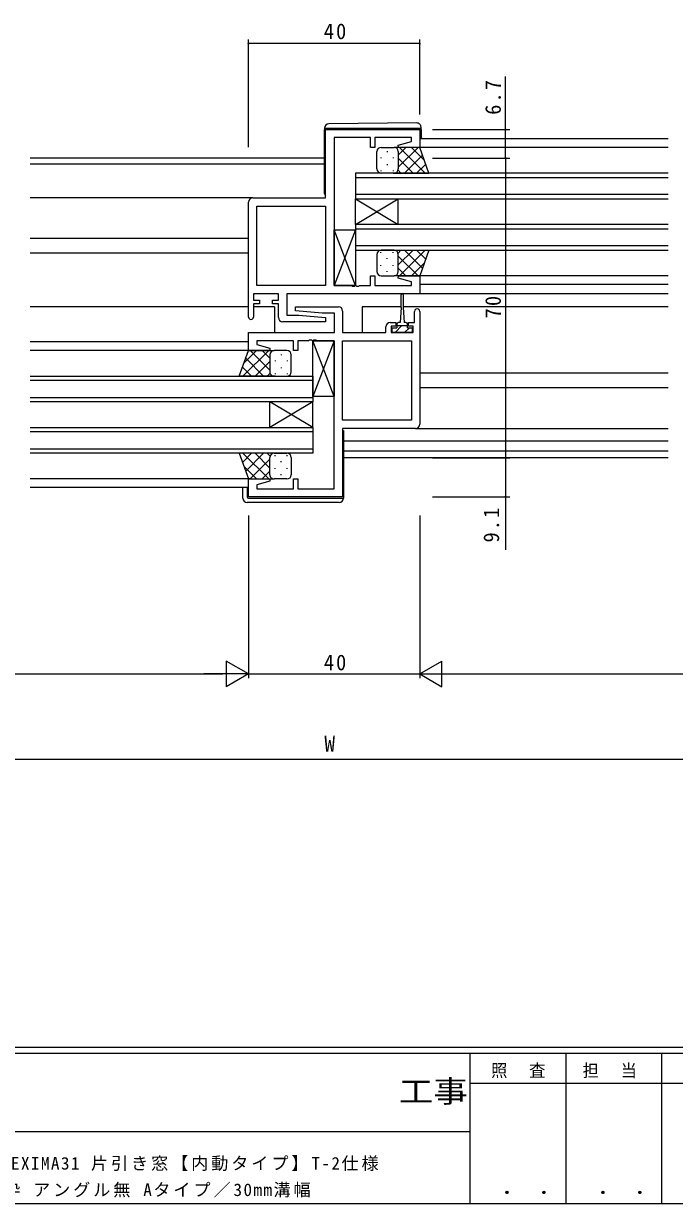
# Model space of a CAD drawing. Units: millimetres on the paper. Extents: x -420 to 373, y -297 to 267.
# Drawn here: x -6.7 to 145.3, y -297 to -21.7 of the extents above; entities that cross this region are included whole.
import ezdxf
from ezdxf.enums import TextEntityAlignment as Align

# ---------------------------------------------------------------- set-up
doc = ezdxf.new("R2010")
doc.units = ezdxf.units.MM
for name, color, linetype, lineweight in [('0-1_YKK_ZWAK', 7, 'Continuous', 9), ('0-3_YKK_12', 2, 'Continuous', 9), ('0-4_YKK_D', 6, 'Continuous', 9), ('0-6_YKK_13', 4, 'Continuous', 9), ('0-7_YKK_11', 7, 'Continuous', 9)]:
    doc.layers.add(name, color=color, linetype=linetype, lineweight=lineweight)
doc.layers.add('0-2_USER1', color=3, linetype='Continuous')
doc.styles.add('ＭＳ ゴシック', font='')
doc.styles.get('ＭＳ ゴシック').set_extended_font_data('MS Gothic')

msp = doc.modelspace()

# ---------------------------------------------------------------- linework, layer by layer
at = {"layer": '0-1_YKK_ZWAK'}
for p, q in [((352.3, -260.6), (-417.7, -260.6)), ((314.5, -262), (-417.7, -262)), ((97.5, -262), (97.5, -297)), ((119.9, -262), (119.9, -297)), ((142.3, -262), (142.3, -297)), ((165.684, -268.999), (97.5, -268.999)), ((-31.3, -280.199), (97.5, -280.199)), ((-417.7, -297), (314.5, -297))]:
    msp.add_line(p, q, dxfattribs=at)
at = {"layer": '0-3_YKK_12'}
for p, q in [((143.825, -48.534), (85.825, -48.534)), ((143.825, -50.534), (85.825, -50.534)), ((63.625, -53.034), (-5.175, -53.034)), ((63.625, -54.434), (-5.175, -54.434)), ((70.826, -56.534), (70.826, -62.534)), ((143.825, -56.534), (70.826, -56.534)), ((70.826, -57.534), (143.825, -57.534)), ((46.825, -62.334), (-5.175, -62.334)), ((143.825, -61.534), (70.826, -61.534)), ((70.826, -62.534), (80.826, -68.534)), ((70.826, -68.534), (80.826, -62.534)), ((70.826, -68.534), (70.826, -62.534)), ((70.826, -62.534), (143.825, -62.534)), ((80.826, -68.534), (80.826, -62.534)), ((70.826, -68.534), (70.826, -74.534)), ((143.825, -68.534), (70.826, -68.534)), ((70.826, -69.534), (143.825, -69.534)), ((45.825, -71.834), (-5.175, -71.834)), ((143.825, -73.534), (70.826, -73.534)), ((45.825, -75.234), (-5.175, -75.234)), ((70.826, -74.534), (143.825, -74.534)), ((143.825, -80.533), (85.445, -80.536)), ((143.825, -82.534), (85.825, -82.533)), ((143.825, -84.734), (55.047, -84.734)), ((45.825, -87.734), (-5.175, -87.734)), ((51.895, -87.734), (47.025, -87.734)), ((51.895, -87.734), (51.895, -93.627)), ((72.395, -87.734), (72.395, -93.627)), ((81.475, -87.734), (72.395, -87.734)), ((143.825, -87.734), (81.975, -87.734)), ((45.825, -95.934), (-5.175, -95.934)), ((46.07, -97.934), (-5.175, -97.934)), ((143.825, -103.234), (85.825, -103.234)), ((60.825, -104.934), (-5.175, -104.934)), ((143.825, -106.634), (85.825, -106.634)), ((-5.175, -108.934), (60.825, -108.934)), ((60.825, -109.934), (-5.175, -109.934)), ((50.824, -115.934), (50.824, -109.934)), ((60.825, -115.934), (50.824, -109.934)), ((60.825, -109.934), (50.824, -115.934)), ((60.825, -115.934), (60.825, -109.934)), ((60.825, -116.934), (-5.175, -116.934)), ((-5.175, -120.934), (60.825, -120.934)), ((143.825, -119.134), (68.025, -119.134)), ((60.825, -121.934), (-5.175, -121.934)), ((143.825, -121.404), (68.025, -121.404)), ((143.825, -123.034), (68.025, -123.034)), ((46.325, -127.934), (-5.175, -127.934)), ((45.825, -129.934), (-5.175, -129.934))]:
    msp.add_line(p, q, dxfattribs=at)
for points in [[(-5.175, -103.934), (60.825, -103.934), (60.825, -109.934)], [(-5.175, -115.934), (60.825, -115.934), (60.825, -121.934)]]:
    msp.add_lwpolyline(points, dxfattribs=at)
at = {"layer": '0-4_YKK_D'}
for p, q in [((45.825, -50.46), (45.825, -25.334)), ((85.825, -26.334), (45.825, -26.334)), ((85.825, -42.834), (85.825, -25.334)), ((88.825, -46.334), (106.825, -46.334)), ((88.825, -53.034), (106.825, -53.034)), ((105.825, -53.034), (105.825, -123.034)), ((88.825, -123.034), (106.825, -123.034)), ((88.825, -123.034), (106.825, -123.034)), ((88.825, -132.134), (106.825, -132.134)), ((45.825, -136.434), (45.825, -174.434)), ((45.825, -136.434), (45.825, -174.434)), ((85.825, -136.434), (85.825, -174.434)), ((85.825, -136.434), (85.825, -174.434)), ((45.825, -173.434), (40.629, -170.434)), ((40.629, -170.434), (40.629, -176.434)), ((85.825, -173.434), (91.021, -170.434)), ((91.021, -176.434), (91.021, -170.434)), ((-98.175, -173.434), (39.825, -173.434)), ((45.825, -173.434), (35.433, -173.434)), ((45.825, -173.434), (40.629, -176.434)), ((45.825, -173.434), (85.825, -173.434)), ((85.825, -173.434), (91.021, -176.434)), ((85.825, -173.434), (96.217, -173.434)), ((91.825, -173.434), (229.825, -173.434)), ((228.825, -193.434), (-97.175, -193.434))]:
    msp.add_line(p, q, dxfattribs=at)
for points in [[(105.825, -53.034), (105.825, -46.334), (105.825, -34.033)], [(105.825, -123.034), (105.825, -132.134), (105.825, -144.455)]]:
    msp.add_lwpolyline(points, dxfattribs=at)
for centre, start, end in [((45.825, -26.334), 0, 180), ((45.825, -26.334), 180, 0), ((85.825, -26.334), 0, 180), ((85.825, -26.334), 180, 0), ((105.825, -46.334), 90, 270), ((105.825, -46.334), 270, 90), ((105.825, -53.034), 90, 270), ((105.825, -53.034), 90, 270), ((105.825, -53.034), 270, 90), ((105.825, -53.034), 270, 90), ((105.825, -123.034), 90, 270), ((105.825, -123.034), 90, 270), ((105.825, -123.034), 270, 90), ((105.825, -123.034), 270, 90), ((105.825, -132.134), 90, 270), ((105.825, -132.134), 270, 90)]:
    msp.add_arc(centre, 0.106, start, end, dxfattribs=at)
at = {"layer": '0-6_YKK_13'}
for p, q in [((63.625, -46.025), (63.625, -46.034)), ((63.625, -46.034), (63.625, -46.334)), ((63.625, -46.034), (64.121, -46.034)), ((63.625, -61.334), (63.625, -46.334)), ((85.116, -44.847), (64.616, -45.025)), ((86.125, -46.334), (86.125, -46.034)), ((86.125, -46.334), (86.125, -48.534)), ((75.825, -55.534), (75.825, -51.534)), ((76.825, -50.534), (79.825, -50.534)), ((78.188, -51.454), (78.188, -51.654)), ((85.825, -50.534), (79.825, -50.534)), ((80.825, -52.326), (82.617, -50.534)), ((80.825, -55.155), (85.445, -50.534)), ((80.825, -51.534), (80.825, -55.134)), ((80.825, -51.934), (80.825, -55.534)), ((81.093, -50.534), (87.093, -56.534)), ((83.922, -50.534), (86.882, -53.495)), ((87.968, -56.534), (85.825, -50.534)), ((76.773, -52.869), (76.773, -53.069)), ((78.188, -54.484), (78.188, -54.684)), ((79.603, -52.869), (79.603, -53.069)), ((80.825, -53.094), (84.265, -56.534)), ((82.274, -56.534), (86.469, -52.339)), ((85.102, -56.534), (87.214, -54.423)), ((76.773, -55.899), (76.773, -56.099)), ((79.825, -56.534), (76.825, -56.534)), ((79.603, -55.899), (79.603, -56.099)), ((79.603, -56.534), (87.968, -56.534)), ((80.768, -55.866), (81.436, -56.534)), ((70.825, -69.804), (65.825, -82.804)), ((70.825, -82.804), (65.825, -69.804)), ((75.825, -75.536), (75.825, -79.536)), ((76.773, -75.171), (76.773, -74.971)), ((79.825, -74.536), (76.825, -74.536)), ((78.188, -76.586), (78.188, -76.386)), ((79.603, -74.536), (87.968, -74.536)), ((79.603, -75.171), (79.603, -74.971)), ((80.768, -75.204), (81.436, -74.536)), ((80.825, -77.976), (84.265, -74.536)), ((80.825, -79.136), (80.825, -75.536)), ((80.825, -75.916), (85.445, -80.536)), ((80.825, -79.536), (80.825, -75.936)), ((81.093, -80.536), (87.093, -74.536)), ((82.274, -74.536), (86.469, -78.732)), ((85.102, -74.536), (87.214, -76.648)), ((87.968, -74.536), (85.825, -80.536)), ((76.773, -78.201), (76.773, -78.001)), ((78.188, -79.616), (78.188, -79.416)), ((79.603, -78.201), (79.603, -78.001)), ((80.825, -78.744), (82.617, -80.536)), ((83.922, -80.536), (86.882, -77.575)), ((76.825, -80.536), (79.825, -80.536)), ((85.825, -80.536), (79.825, -80.536)), ((81.475, -87.934), (81.475, -84.984)), ((81.975, -84.984), (81.975, -87.934)), ((81.475, -87.934), (81.225, -91.434)), ((81.975, -87.934), (82.225, -91.434)), ((81.656, -92.134), (80.056, -93.734)), ((80.475, -91.834), (80.475, -92.634)), ((80.475, -92.134), (82.975, -92.134)), ((81.225, -91.434), (80.875, -91.434)), ((82.575, -91.434), (82.225, -91.434)), ((83.401, -92.634), (82.301, -93.734)), ((82.975, -92.634), (82.975, -91.834)), ((65.825, -95.664), (60.825, -108.664)), ((65.825, -108.664), (60.825, -95.664)), ((50.557, -97.934), (44.557, -103.934)), ((47.728, -97.934), (44.768, -100.895)), ((50.825, -102.555), (46.205, -97.934)), ((50.825, -99.726), (49.033, -97.934)), ((50.825, -98.934), (50.825, -102.534)), ((54.825, -97.934), (51.825, -97.934)), ((53.462, -98.854), (53.462, -99.054)), ((55.825, -102.934), (55.825, -98.934)), ((46.548, -103.934), (44.436, -101.823)), ((49.376, -103.934), (45.181, -99.739)), ((50.825, -100.494), (47.385, -103.934)), ((50.825, -99.334), (50.825, -102.934)), ((52.047, -100.269), (52.047, -100.469)), ((54.877, -100.269), (54.877, -100.469)), ((50.882, -103.266), (50.214, -103.934)), ((51.825, -103.934), (54.825, -103.934)), ((52.047, -103.299), (52.047, -103.499)), ((53.462, -101.884), (53.462, -102.084)), ((54.877, -103.299), (54.877, -103.499)), ((67.825, -116.634), (68.025, -116.634)), ((68.025, -116.634), (68.025, -132.134)), ((84.825, -116.134), (143.825, -116.134)), ((46.548, -121.936), (44.436, -124.048)), ((50.557, -127.936), (44.557, -121.936)), ((49.376, -121.936), (45.181, -126.132)), ((50.825, -123.315), (46.205, -127.936)), ((50.825, -125.376), (47.385, -121.936)), ((50.882, -122.604), (50.214, -121.936)), ((50.825, -126.536), (50.825, -122.936)), ((50.825, -126.936), (50.825, -123.336)), ((51.825, -121.936), (54.825, -121.936)), ((52.047, -122.571), (52.047, -122.371)), ((53.462, -123.986), (53.462, -123.786)), ((54.877, -122.571), (54.877, -122.371)), ((55.825, -122.936), (55.825, -126.936)), ((47.728, -127.936), (44.768, -124.975)), ((50.825, -126.144), (49.033, -127.936)), ((52.047, -125.601), (52.047, -125.401)), ((54.877, -125.601), (54.877, -125.401)), ((54.825, -127.936), (51.825, -127.936)), ((53.462, -127.016), (53.462, -126.816)), ((44.525, -132.434), (44.525, -129.934)), ((45.525, -129.934), (45.525, -132.134)), ((68.025, -132.134), (68.025, -132.434)), ((67.025, -133.434), (45.525, -133.434)), ((45.825, -132.434), (67.525, -132.434)), ((67.525, -132.434), (68.025, -132.434))]:
    msp.add_line(p, q, dxfattribs=at)
for points in [[(64.121, -46.034), (85.621, -46.034), (86.125, -46.034), (86.125, -45.846)], [(82.975, -92.634), (84.025, -92.634), (84.025, -93.734), (79.425, -93.734), (79.425, -92.634), (80.475, -92.634)], [(52.047, -103.934), (43.682, -103.934), (45.825, -97.934), (51.825, -97.934)], [(52.047, -121.936), (43.682, -121.936), (45.825, -127.936), (51.825, -127.936)]]:
    msp.add_lwpolyline(points, dxfattribs=at)
for points in [[(70.825, -82.804), (65.825, -82.804), (65.825, -69.804), (70.825, -69.804)], [(65.825, -108.664), (60.825, -108.664), (60.825, -95.664), (65.825, -95.664)]]:
    msp.add_lwpolyline(points, close=True, dxfattribs=at)
for centre, radius, start, end in [((64.625, -46.025), 1, 90.5, 180), ((85.125, -45.846), 1, 0, 90.5), ((76.825, -51.534), 1, 90, 180), ((79.825, -51.534), 1, 0, 90), ((79.825, -51.534), 1, 0, 90), ((76.825, -55.534), 1, 180, 270), ((79.825, -55.534), 1, 270, 0), ((79.825, -55.534), 1, 270, 0), ((64.125, -61.334), 0.5, 180, 233.13016), ((76.825, -75.536), 1, 90, 180), ((79.825, -75.536), 1, 0, 90), ((79.825, -75.536), 1, 0, 90), ((76.825, -79.536), 1, 180, 270), ((79.825, -79.536), 1, 270, 0), ((79.825, -79.536), 1, 270, 0), ((81.725, -84.984), 0.25, 0, 180), ((80.875, -91.834), 0.4, 90, 180), ((82.575, -91.834), 0.4, 0, 90), ((51.825, -98.934), 1, 89.99998, 179.99998), ((51.825, -98.934), 1, 89.99998, 179.99998), ((54.825, -98.934), 1, 359.99998, 89.99998), ((51.825, -102.934), 1, 179.99998, 269.99998), ((51.825, -102.934), 1, 179.99998, 269.99998), ((54.825, -102.934), 1, 269.99998, 359.99998), ((51.825, -122.936), 1, 89.99998, 179.99998), ((51.825, -122.936), 1, 89.99998, 179.99998), ((54.825, -122.936), 1, 359.99998, 89.99998), ((51.825, -126.936), 1, 179.99998, 269.99998), ((51.825, -126.936), 1, 179.99998, 269.99998), ((54.825, -126.936), 1, 269.99998, 359.99998), ((45.825, -132.134), 0.3, 180, 270), ((45.525, -132.434), 1, 180, 270), ((67.025, -132.434), 1, 270, 0)]:
    msp.add_arc(centre, radius, start, end, dxfattribs=at)
at = {"layer": '0-7_YKK_11'}
for p, q in [((45.825, -90.134), (45.825, -63.334)), ((63.825, -64.264), (63.825, -82.804)), ((85.825, -88.834), (85.825, -115.134)), ((83.895, -95.664), (83.895, -114.204))]:
    msp.add_line(p, q, dxfattribs=at)
for points in [[(46.825, -62.334), (63.825, -62.334), (63.825, -46.334), (85.825, -46.334), (85.825, -50.534), (80.865, -50.534), (80.796, -50.012), (83.895, -49.181), (83.895, -48.264), (75.325, -48.264), (75.325, -50.534), (74.325, -50.534), (74.325, -48.264), (65.825, -48.264)], [(65.825, -48.264), (65.825, -82.804), (69.867, -82.804), (70.05, -82.924), (70.6, -82.924), (70.783, -82.804), (70.867, -82.804), (71.05, -82.924), (71.6, -82.924), (71.783, -82.804), (74.325, -82.804), (74.325, -80.534), (75.325, -80.534), (75.325, -82.804), (83.895, -82.804), (83.895, -81.887), (80.796, -81.056), (80.865, -80.534), (85.825, -80.534), (85.825, -84.734), (54.755, -84.734), (54.755, -89.734), (57.632, -89.734), (63.845, -90.278), (63.803, -91.234), (53.825, -91.234)], [(52.825, -90.234), (52.825, -87.034), (51.425, -87.034), (51.425, -86.234), (52.825, -86.234), (52.825, -84.734), (47.025, -84.734), (47.025, -86.234), (48.425, -86.234), (48.425, -87.034), (47.025, -87.034), (47.025, -90.134)], [(65.825, -130.204), (65.825, -95.664), (61.783, -95.664), (61.6, -95.544), (61.05, -95.544), (60.867, -95.664), (60.783, -95.664), (60.6, -95.544), (60.05, -95.544), (59.867, -95.664), (57.325, -95.664), (57.325, -97.934), (56.325, -97.934), (56.325, -95.664), (47.755, -95.664), (47.755, -96.581), (50.854, -97.412), (50.786, -97.934), (45.825, -97.934), (45.825, -93.734), (65.895, -93.734), (65.895, -89.234), (63.018, -89.234), (56.805, -88.691), (56.847, -87.734), (66.825, -87.734)], [(67.825, -88.734), (67.825, -93.734), (77.925, -93.734), (77.925, -92.434)], [(78.925, -91.434), (80.225, -91.434), (80.225, -92.234), (79.125, -92.234), (79.125, -93.734), (84.325, -93.734), (84.325, -92.234), (83.225, -92.234), (83.225, -91.434), (84.625, -91.434), (84.625, -88.834)], [(84.825, -116.134), (67.825, -116.134), (67.825, -132.134), (45.825, -132.134), (45.825, -127.934), (50.786, -127.934), (50.854, -128.456), (47.755, -129.287), (47.755, -130.204), (56.325, -130.204), (56.325, -127.934), (57.325, -127.934), (57.325, -130.204), (65.825, -130.204)]]:
    msp.add_lwpolyline(points, dxfattribs=at)
for points in [[(63.825, -64.264), (63.825, -82.804), (47.755, -82.804), (47.755, -64.264)], [(83.895, -95.664), (83.895, -114.204), (67.825, -114.204), (67.825, -95.664)]]:
    msp.add_lwpolyline(points, close=True, dxfattribs=at)
for centre, radius, start, end in [((46.825, -63.334), 1, 90, 179.99998), ((66.825, -88.734), 1, 0, 89.99998), ((46.425, -90.134), 0.6, 179.99998, 0), ((53.825, -90.234), 1, 180, 269.99998), ((85.225, -88.834), 0.6, 359.99998, 180), ((78.925, -92.434), 1, 90, 179.99998), ((84.825, -115.134), 1, 270, 359.99998)]:
    msp.add_arc(centre, radius, start, end, dxfattribs=at)

# ---------------------------------------------------------------- texts
at = {"layer": '0-1_YKK_ZWAK', "color": 2, "style": 'ＭＳ ゴシック', "width": 1.15}
msp.add_text('工事', height=5.132, dxfattribs=at).set_placement((80.931, -274.956), align=Align.BOTTOM_LEFT)
at = {"layer": '0-1_YKK_ZWAK', "color": 3, "style": 'ＭＳ ゴシック', "width": 1.15}
for p in [(101.955, -295.946), (124.355, -295.946)]:
    msp.add_text(' ． ．', height=3.666, dxfattribs=at).set_placement(p, align=Align.BOTTOM_LEFT)
at = {"layer": '0-1_YKK_ZWAK', "char_height": 2.933, "attachment_point": 7, "style": 'ＭＳ ゴシック'}
for s, insert in [('\\T1.17;\\W0.95;照\\~\\~査', (102.489, -267.78)), ('\\T1.17;\\W0.95;担\\~\\~当', (123.855, -267.78))]:
    msp.add_mtext(s, dxfattribs=dict(at, insert=insert))
at = {"layer": '0-2_USER1', "color": 7, "char_height": 2.933, "attachment_point": 7, "style": 'ＭＳ ゴシック'}
for s, insert in [('\\T1.17;EXIMA31\\~片引き窓【内動タイプ】T-2仕様\\~', (-9.627, -289.449)), ('\\T1.17;RC枠\\~アングル無\\~Aタイプ／30mm溝幅\\~', (-16.143, -295.625))]:
    msp.add_mtext(s, dxfattribs=dict(at, insert=insert))
at = {"layer": '0-4_YKK_D', "color": 3, "style": 'ＭＳ ゴシック'}
msp.add_text('W', height=3.666, dxfattribs=at).set_placement((63.556, -192.634), align=Align.BOTTOM_LEFT)
at = {"layer": '0-4_YKK_D', "color": 3, "char_height": 3.666, "attachment_point": 7, "style": 'ＭＳ ゴシック'}
for insert in [(63.425, -25.334), (63.425, -172.634)]:
    msp.add_mtext('\\T1.21;\\W0.95;40', dxfattribs=dict(at, insert=insert))
at = {"layer": '0-4_YKK_D', "color": 3, "char_height": 3.666, "attachment_point": 7, "rotation": 90, "style": 'ＭＳ ゴシック'}
for s, insert in [('\\T1.21;\\W0.95;6.7', (104.825, -42.934)), ('\\T1.21;\\W0.95;70', (104.825, -90.434)), ('\\T1.21;\\W0.95;9.1', (104.425, -142.745))]:
    msp.add_mtext(s, dxfattribs=dict(at, insert=insert))

doc.saveas('drawing.dxf')
